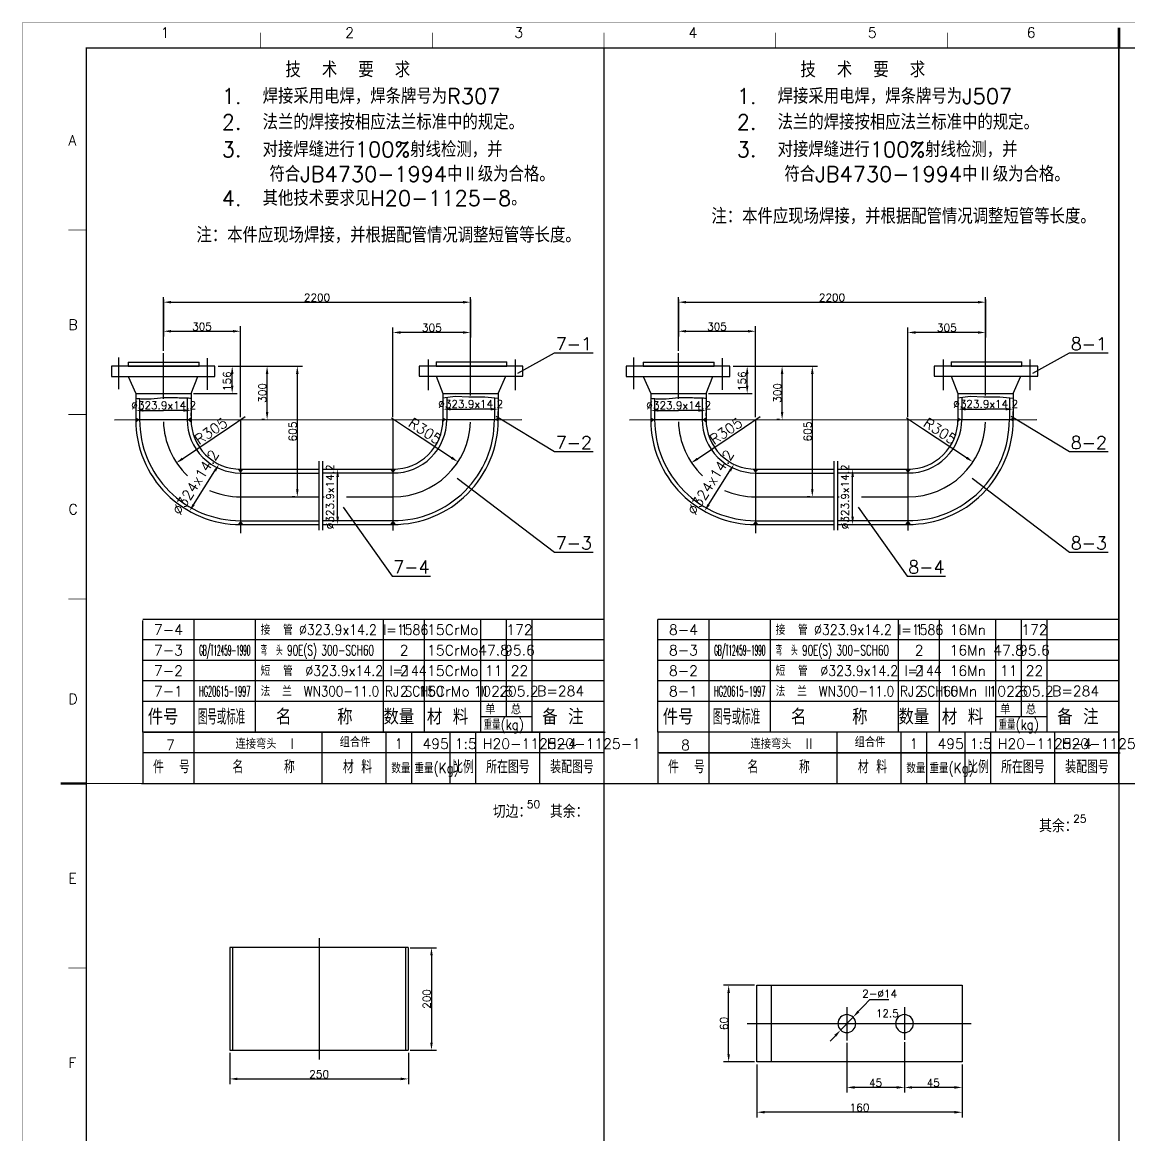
# Model space of a CAD drawing. Extents: x 49444 to 186655, y 41039 to 60167.
# Drawn here: x 108116 to 114594, y 50437 to 56948 of the extents above; entities that cross this region are included whole.
import ezdxf
from ezdxf.enums import TextEntityAlignment as Align

# ---------------------------------------------------------------- set-up
doc = ezdxf.new("R2010")
doc.units = 0
doc.header["$LTSCALE"] = 60
doc.header["$MEASUREMENT"] = 0
doc.header["$PDMODE"] = 3
doc.header["$PDSIZE"] = 0.001
doc.layers.get('0').update_dxf_attribs({"linetype": 'CONTINUOUS'})
doc.layers.get('DEFPOINTS').update_dxf_attribs({"linetype": 'CONTINUOUS'})
doc.styles.get("Standard").update_dxf_attribs({"font": 'txt_l', "bigfont": 'hztxt_l'})
doc.dimstyles.new('STANDARD$0', dxfattribs={"dimtxt": 3, "dimasz": 3, "dimexe": 2, "dimexo": 1, "dimgap": 0.5, "dimtad": 1, "dimdec": 0, "dimzin": 0, "dimdsep": 46, "dimtxsty": 'Standard', "dimcen": 1, "dimclrd": 256, "dimclre": 256, "dimclrt": 256, "dimadec": 0, "dimazin": 0, "dimtfac": 1.5, "dimtdec": 3, "dimtix": 1, "dimtmove": 0, "dimatfit": 2, "dimfxl": 0, "dimtolj": 1, "dimarcsym": 0})

# ---------------------------------------------------------------- blocks, each defined once
blk = doc.blocks.new('*D160')
at = {"lineweight": -2}
for p, q in [((112345.8, 54935.2), (112390.4, 54935.2)), ((112360.4, 54820.7), (112360.4, 54890.2)), ((112134.7, 54775.7), (112390.4, 54775.7))]:
    blk.add_line(p, q, dxfattribs=at)
for points in [[(112352.9, 54890.2), (112367.9, 54890.2), (112360.4, 54935.2)], [(112352.9, 54820.7), (112367.9, 54820.7), (112360.4, 54775.7)]]:
    blk.add_solid(points)
at = {"layer": 'DEFPOINTS', "color": 0}
for p in [(112330.8, 54935.2), (112360.4, 54935.2), (112119.7, 54775.7)]:
    blk.add_point(p, dxfattribs=at)
at = {"insert": (112330.4, 54847), "char_height": 45, "attachment_point": 5, "rotation": 90}
blk.add_mtext('\\A1;156', dxfattribs=at)
blk = doc.blocks.new('*D158')
at = {"lineweight": -2}
for p, q in [((111957.7, 55324.6), (111957.7, 55109.6)), ((112409.6, 54637.1), (112409.6, 55169.6)), ((112002.7, 55139.6), (112364.6, 55139.6))]:
    blk.add_line(p, q, dxfattribs=at)
for points in [[(112002.7, 55147.1), (112002.7, 55132.1), (111957.7, 55139.6)], [(112364.6, 55147.1), (112364.6, 55132.1), (112409.6, 55139.6)]]:
    blk.add_solid(points)
at = {"layer": 'DEFPOINTS', "color": 0}
for p in [(111957.7, 55339.6), (112409.6, 55139.6), (112409.6, 54622.1)]:
    blk.add_point(p, dxfattribs=at)
at = {"insert": (112183.7, 55167), "char_height": 45, "attachment_point": 5}
blk.add_mtext('\\A1;305', dxfattribs=at)
blk = doc.blocks.new('*D159')
at = {"lineweight": -2}
for p, q in [((111957.7, 55025.4), (111957.7, 55339.6)), ((112002.7, 55309.6), (113711.4, 55309.6)), ((113756.4, 54777.8), (113756.4, 55339.6))]:
    blk.add_line(p, q, dxfattribs=at)
for points in [[(112002.7, 55317.1), (112002.7, 55302.1), (111957.7, 55309.6)], [(113711.4, 55317.1), (113711.4, 55302.1), (113756.4, 55309.6)]]:
    blk.add_solid(points)
at = {"layer": 'DEFPOINTS', "color": 0}
for p in [(113756.4, 55309.6), (111957.7, 55010.4), (113756.4, 54762.8)]:
    blk.add_point(p, dxfattribs=at)
at = {"insert": (112857.1, 55337), "char_height": 45, "attachment_point": 5}
blk.add_mtext('\\A1;2200', dxfattribs=at)
blk = doc.blocks.new('*D157')
at = {"lineweight": -2}
for p, q in [((112277.5, 54935.2), (112771.7, 54935.2)), ((112741.7, 54890.2), (112741.7, 54215.2)), ((112726.7, 54170.2), (112711.7, 54170.2))]:
    blk.add_line(p, q, dxfattribs=at)
for points in [[(112734.2, 54890.2), (112749.2, 54890.2), (112741.7, 54935.2)], [(112734.2, 54215.2), (112749.2, 54215.2), (112741.7, 54170.2)]]:
    blk.add_solid(points)
at = {"layer": 'DEFPOINTS', "color": 0}
for p in [(112262.5, 54935.2), (112741.7, 54170.2), (112741.7, 54170.2)]:
    blk.add_point(p, dxfattribs=at)
at = {"insert": (112714.3, 54552.7), "char_height": 45, "attachment_point": 5, "rotation": 90}
blk.add_mtext('\\A1;605', dxfattribs=at)
blk = doc.blocks.new('*D156')
at = {"lineweight": -2}
for p, q in [((112277.5, 54935.2), (112594.9, 54935.2)), ((112564.9, 54667.1), (112564.9, 54890.2)), ((112549.9, 54622.1), (112534.9, 54622.1))]:
    blk.add_line(p, q, dxfattribs=at)
for points in [[(112557.4, 54890.2), (112572.4, 54890.2), (112564.9, 54935.2)], [(112557.4, 54667.1), (112572.4, 54667.1), (112564.9, 54622.1)]]:
    blk.add_solid(points)
at = {"layer": 'DEFPOINTS', "color": 0}
for p in [(112262.5, 54935.2), (112564.9, 54935.2), (112564.9, 54622.1)]:
    blk.add_point(p, dxfattribs=at)
at = {"insert": (112537.5, 54778.6), "char_height": 45, "attachment_point": 5, "rotation": 90}
blk.add_mtext('\\A1;300', dxfattribs=at)
blk = doc.blocks.new('*D155')
at = {"lineweight": -2}
for p, q in [((113756.4, 55324.6), (113756.4, 55102.4)), ((113301.7, 54637.1), (113301.7, 55162.4)), ((113711.4, 55132.4), (113346.7, 55132.4))]:
    blk.add_line(p, q, dxfattribs=at)
for points in [[(113346.7, 55139.9), (113346.7, 55124.9), (113301.7, 55132.4)], [(113711.4, 55139.9), (113711.4, 55124.9), (113756.4, 55132.4)]]:
    blk.add_solid(points)
at = {"layer": 'DEFPOINTS', "color": 0}
for p in [(113756.4, 55339.6), (113301.7, 55132.4), (113301.7, 54622.1)]:
    blk.add_point(p, dxfattribs=at)
at = {"insert": (113529.1, 55159.8), "char_height": 45, "attachment_point": 5}
blk.add_mtext('\\A1;305', dxfattribs=at)
blk = doc.blocks.new('*D138')
at = {"lineweight": -2}
for p, q in [((112943.8, 50974.1), (112943.8, 50683.6)), ((113281.3, 50977.9), (113281.3, 50683.6)), ((113236.3, 50713.6), (112988.8, 50713.6))]:
    blk.add_line(p, q, dxfattribs=at)
for points in [[(112988.8, 50721.1), (112988.8, 50706.1), (112943.8, 50713.6)], [(113236.3, 50721.1), (113236.3, 50706.1), (113281.3, 50713.6)]]:
    blk.add_solid(points)
at = {"layer": 'DEFPOINTS', "color": 0}
for p in [(112943.8, 50989.1), (113281.3, 50992.9), (112943.8, 50713.6)]:
    blk.add_point(p, dxfattribs=at)
at = {"insert": (113112.5, 50740.9), "char_height": 45, "attachment_point": 5}
blk.add_mtext('\\A1;45', dxfattribs=at)
blk = doc.blocks.new('*D131')
at = {"lineweight": -2}
for p, q in [((112402.9, 51311.9), (112221.8, 51311.9)), ((112251.8, 50908.1), (112251.8, 51266.9)), ((112402.9, 50863.1), (112221.8, 50863.1))]:
    blk.add_line(p, q, dxfattribs=at)
for points in [[(112244.3, 51266.9), (112259.3, 51266.9), (112251.8, 51311.9)], [(112244.3, 50908.1), (112259.3, 50908.1), (112251.8, 50863.1)]]:
    blk.add_solid(points)
at = {"layer": 'DEFPOINTS', "color": 0}
for p in [(112251.8, 51311.9), (112417.9, 51311.9), (112417.9, 50863.1)]:
    blk.add_point(p, dxfattribs=at)
at = {"insert": (112224.4, 51087.5), "char_height": 45, "attachment_point": 5, "rotation": 90}
blk.add_mtext('\\A1;60', dxfattribs=at)
blk = doc.blocks.new('*D139')
at = {"lineweight": -2}
for p, q in [((113281.3, 50977.9), (113281.3, 50683.6)), ((113618.8, 50848.1), (113618.8, 50683.6)), ((113573.8, 50713.6), (113326.3, 50713.6))]:
    blk.add_line(p, q, dxfattribs=at)
for points in [[(113326.3, 50721.1), (113326.3, 50706.1), (113281.3, 50713.6)], [(113573.8, 50721.1), (113573.8, 50706.1), (113618.8, 50713.6)]]:
    blk.add_solid(points)
at = {"layer": 'DEFPOINTS', "color": 0}
for p in [(113281.3, 50992.9), (113618.8, 50863.1), (113281.3, 50713.6)]:
    blk.add_point(p, dxfattribs=at)
at = {"insert": (113450, 50740.9), "char_height": 45, "attachment_point": 5}
blk.add_mtext('\\A1;45', dxfattribs=at)
blk = doc.blocks.new('*D137')
at = {"lineweight": -2}
for p, q in [((112417.9, 50848.1), (112417.9, 50538.3)), ((113618.8, 50758.1), (113618.8, 50538.3)), ((113573.8, 50568.3), (112462.9, 50568.3))]:
    blk.add_line(p, q, dxfattribs=at)
for points in [[(112462.9, 50575.8), (112462.9, 50560.8), (112417.9, 50568.3)], [(113573.8, 50575.8), (113573.8, 50560.8), (113618.8, 50568.3)]]:
    blk.add_solid(points)
at = {"layer": 'DEFPOINTS', "color": 0}
for p in [(112417.9, 50863.1), (113618.8, 50773.1), (112417.9, 50568.3)]:
    blk.add_point(p, dxfattribs=at)
at = {"insert": (113018.3, 50595.7), "char_height": 45, "attachment_point": 5}
blk.add_mtext('\\A1;160', dxfattribs=at)
blk = doc.blocks.new('*D133')
at = {"lineweight": -2}
for p, q in [((109331.4, 50916.3), (109331.4, 50733.4)), ((110377.3, 50916.3), (110377.3, 50733.4)), ((109376.4, 50763.4), (110332.3, 50763.4))]:
    blk.add_line(p, q, dxfattribs=at)
for points in [[(109376.4, 50770.9), (109376.4, 50755.9), (109331.4, 50763.4)], [(110332.3, 50770.9), (110332.3, 50755.9), (110377.3, 50763.4)]]:
    blk.add_solid(points)
at = {"layer": 'DEFPOINTS', "color": 0}
for p in [(109331.4, 50931.3), (110377.3, 50931.3), (110377.3, 50763.4)]:
    blk.add_point(p, dxfattribs=at)
at = {"insert": (109854.3, 50790.7), "char_height": 45, "attachment_point": 5}
blk.add_mtext('\\A1;250', dxfattribs=at)
blk = doc.blocks.new('*D130')
at = {"lineweight": -2}
for p, q in [((110387.9, 51531.2), (110542.1, 51531.2)), ((110512.1, 51486.2), (110512.1, 50976.3)), ((110387.9, 50931.3), (110542.1, 50931.3))]:
    blk.add_line(p, q, dxfattribs=at)
for points in [[(110504.6, 51486.2), (110519.6, 51486.2), (110512.1, 51531.2)], [(110504.6, 50976.3), (110519.6, 50976.3), (110512.1, 50931.3)]]:
    blk.add_solid(points)
at = {"layer": 'DEFPOINTS', "color": 0}
for p in [(110372.9, 51531.2), (110372.9, 50931.3), (110512.1, 50931.3)]:
    blk.add_point(p, dxfattribs=at)
at = {"insert": (110484.7, 51231.3), "char_height": 45, "attachment_point": 5, "rotation": 90}
blk.add_mtext('\\A1;200', dxfattribs=at)
blk = doc.blocks.new('*D152')
at = {"lineweight": -2}
for p, q in [((109262.5, 54935.2), (109756.7, 54935.2)), ((109726.7, 54890.2), (109726.7, 54215.2)), ((109711.7, 54170.2), (109696.7, 54170.2))]:
    blk.add_line(p, q, dxfattribs=at)
for points in [[(109719.2, 54890.2), (109734.2, 54890.2), (109726.7, 54935.2)], [(109719.2, 54215.2), (109734.2, 54215.2), (109726.7, 54170.2)]]:
    blk.add_solid(points)
at = {"layer": 'DEFPOINTS', "color": 0}
for p in [(109247.5, 54935.2), (109726.7, 54170.2), (109726.7, 54170.2)]:
    blk.add_point(p, dxfattribs=at)
at = {"insert": (109699.3, 54552.7), "char_height": 45, "attachment_point": 5, "rotation": 90}
blk.add_mtext('\\A1;605', dxfattribs=at)
blk = doc.blocks.new('*D153')
at = {"lineweight": -2}
for p, q in [((108942.7, 55025.4), (108942.7, 55339.6)), ((108987.7, 55309.6), (110696.4, 55309.6)), ((110741.4, 54777.8), (110741.4, 55339.6))]:
    blk.add_line(p, q, dxfattribs=at)
for points in [[(108987.7, 55317.1), (108987.7, 55302.1), (108942.7, 55309.6)], [(110696.4, 55317.1), (110696.4, 55302.1), (110741.4, 55309.6)]]:
    blk.add_solid(points)
at = {"layer": 'DEFPOINTS', "color": 0}
for p in [(110741.4, 55309.6), (108942.7, 55010.4), (110741.4, 54762.8)]:
    blk.add_point(p, dxfattribs=at)
at = {"insert": (109842.1, 55337), "char_height": 45, "attachment_point": 5}
blk.add_mtext('\\A1;2200', dxfattribs=at)
blk = doc.blocks.new('*D151')
at = {"lineweight": -2}
for p, q in [((110741.4, 55324.6), (110741.4, 55102.4)), ((110286.7, 54637.1), (110286.7, 55162.4)), ((110696.4, 55132.4), (110331.7, 55132.4))]:
    blk.add_line(p, q, dxfattribs=at)
for points in [[(110331.7, 55139.9), (110331.7, 55124.9), (110286.7, 55132.4)], [(110696.4, 55139.9), (110696.4, 55124.9), (110741.4, 55132.4)]]:
    blk.add_solid(points)
at = {"layer": 'DEFPOINTS', "color": 0}
for p in [(110741.4, 55339.6), (110286.7, 55132.4), (110286.7, 54622.1)]:
    blk.add_point(p, dxfattribs=at)
at = {"insert": (110514.1, 55159.8), "char_height": 45, "attachment_point": 5}
blk.add_mtext('\\A1;305', dxfattribs=at)
blk = doc.blocks.new('*D154')
at = {"lineweight": -2}
for p, q in [((109330.8, 54935.2), (109375.4, 54935.2)), ((109345.4, 54820.7), (109345.4, 54890.2)), ((109119.7, 54775.7), (109375.4, 54775.7))]:
    blk.add_line(p, q, dxfattribs=at)
for points in [[(109337.9, 54890.2), (109352.9, 54890.2), (109345.4, 54935.2)], [(109337.9, 54820.7), (109352.9, 54820.7), (109345.4, 54775.7)]]:
    blk.add_solid(points)
at = {"layer": 'DEFPOINTS', "color": 0}
for p in [(109315.8, 54935.2), (109345.4, 54935.2), (109104.7, 54775.7)]:
    blk.add_point(p, dxfattribs=at)
at = {"insert": (109315.4, 54847), "char_height": 45, "attachment_point": 5, "rotation": 90}
blk.add_mtext('\\A1;156', dxfattribs=at)
blk = doc.blocks.new('*D150')
at = {"lineweight": -2}
for p, q in [((109262.5, 54935.2), (109579.9, 54935.2)), ((109549.9, 54667.1), (109549.9, 54890.2)), ((109534.9, 54622.1), (109519.9, 54622.1))]:
    blk.add_line(p, q, dxfattribs=at)
for points in [[(109542.4, 54890.2), (109557.4, 54890.2), (109549.9, 54935.2)], [(109542.4, 54667.1), (109557.4, 54667.1), (109549.9, 54622.1)]]:
    blk.add_solid(points)
at = {"layer": 'DEFPOINTS', "color": 0}
for p in [(109247.5, 54935.2), (109549.9, 54935.2), (109549.9, 54622.1)]:
    blk.add_point(p, dxfattribs=at)
at = {"insert": (109522.5, 54778.6), "char_height": 45, "attachment_point": 5, "rotation": 90}
blk.add_mtext('\\A1;300', dxfattribs=at)
blk = doc.blocks.new('*D149')
at = {"lineweight": -2}
for p, q in [((108942.7, 55324.6), (108942.7, 55109.6)), ((109394.6, 54637.1), (109394.6, 55169.6)), ((108987.7, 55139.6), (109349.6, 55139.6))]:
    blk.add_line(p, q, dxfattribs=at)
for points in [[(108987.7, 55147.1), (108987.7, 55132.1), (108942.7, 55139.6)], [(109349.6, 55147.1), (109349.6, 55132.1), (109394.6, 55139.6)]]:
    blk.add_solid(points)
at = {"layer": 'DEFPOINTS', "color": 0}
for p in [(108942.7, 55339.6), (109394.6, 55139.6), (109394.6, 54622.1)]:
    blk.add_point(p, dxfattribs=at)
at = {"insert": (109168.7, 55167), "char_height": 45, "attachment_point": 5}
blk.add_mtext('\\A1;305', dxfattribs=at)

msp = doc.modelspace()

# ---------------------------------------------------------------- linework, layer by layer
for p, q in [((114537.114367, 56797.459648), (114537.114367, 52492.459648)), ((114537.114372, 52492.459648), (114537.114372, 56797.459648)), ((108942.729228, 54744.370035), (108942.729228, 55010.417085)), ((110741.404827, 54762.775128), (110741.404827, 55018.28362)), ((111018.431812, 54894.182424), (111233.099362, 55013.692585)), ((111957.729219, 54744.370029), (111957.729219, 55010.417079)), ((113756.404818, 54762.775121), (113756.404818, 55018.283613)), ((114033.431803, 54894.182417), (114248.099353, 55013.692579)), ((110891.111406, 54641.807913), (111233.099362, 54435.632474)), ((113906.111397, 54641.807906), (114248.099353, 54435.632468)), ((108656.909878, 54621.812172), (111040.585979, 54622.20937)), ((109394.607864, 54622.056872), (109394.607864, 53958.407574)), ((110286.730427, 54622.056872), (110286.730427, 53973.569262)), ((111671.909869, 54621.812165), (114055.58597, 54622.209364)), ((112409.607854, 54622.056865), (112409.607854, 53958.407568)), ((113301.730418, 54622.056865), (113301.730418, 53973.569255)), ((109851.861666, 54378.337285), (109851.861666, 53974.408581)), ((109873.566616, 54378.337285), (109873.566616, 53974.408581)), ((112866.861657, 54378.337278), (112866.861657, 53974.408574)), ((112888.566607, 54378.337278), (112888.566607, 53974.408574)), ((110662.834187, 54279.541232), (111233.099362, 53847.417668)), ((113677.834178, 54279.541225), (114248.099353, 53847.417662)), ((109394.607864, 54170.178236), (109851.861666, 54170.370425)), ((109873.566616, 54170.37779), (109883.81467, 54170.41184)), ((110014.746445, 54170.456263), (110286.730427, 54170.641164)), ((112409.607854, 54170.17823), (112866.861657, 54170.370419)), ((112888.566607, 54170.377783), (112898.814661, 54170.411833)), ((113029.746435, 54170.456257), (113301.730418, 54170.641157)), ((109995.502665, 54109.85899), (110281.941127, 53706.979768)), ((113010.502656, 54109.858984), (113296.941118, 53706.979762)), ((111522.114381, 53452.459678), (108822.114381, 53452.459678)), ((114537.114367, 53452.459671), (111837.114367, 53452.459671)), ((111522.114381, 53332.459678), (108822.114381, 53332.459678)), ((114537.114367, 53332.459671), (111837.114367, 53332.459671)), ((111522.114381, 53212.459678), (108822.114381, 53212.459678)), ((114537.114367, 53212.459671), (111837.114367, 53212.459671)), ((111522.114381, 53092.459678), (108822.114381, 53092.459678)), ((114537.114367, 53092.459671), (111837.114367, 53092.459671)), ((111522.114381, 52972.459678), (108822.114381, 52972.459678)), ((114537.114367, 52972.459671), (111837.114367, 52972.459671)), ((111102.114381, 52882.459678), (110802.114381, 52882.459678)), ((114117.114367, 52882.459671), (113817.114367, 52882.459671)), ((108814.614376, 52492.459675), (111514.614376, 52492.459675)), ((108822.114376, 52492.459675), (111514.614376, 52492.459675)), ((111507.114363, 52492.459655), (120582.114372, 52492.459655)), ((111844.614363, 52492.459668), (114544.614363, 52492.459668)), ((111852.114363, 52492.459668), (114544.614363, 52492.459668)), ((109854.530833, 51586.546176), (109854.530833, 50876.174989)), ((109347.957064, 51532.067973), (109347.957064, 50931.741886)), ((110360.709469, 51532.067973), (110360.709469, 50931.741886)), ((112503.746606, 50863.100173), (112503.746606, 51311.888768)), ((112943.77572, 51182.787869), (112943.77572, 50989.13651)), ((113078.572464, 51227.835737), (113190.178197, 51227.835737)), ((113281.27572, 51182.787869), (113281.27572, 50992.860566)), ((112359.82805, 51086.888768), (113671.608764, 51086.888768)), ((113198.324247, 51086.888768), (113380.930088, 51086.888768))]:
    msp.add_line(p, q)
at = {"color": 0, "linetype": 'ByBlock'}
for p, q in [((108825.729228, 54676.240466), (108942.733693, 54676.240466)), ((109059.738158, 54676.240466), (108942.733693, 54676.240466)), ((109104.738158, 54644.104958), (109104.738158, 54662.302485)), ((109329.431238, 54578.194155), (109421.934325, 54640.447097)), ((110579.404827, 54657.703747), (110579.404827, 54610.258977)), ((110624.404827, 54683.582851), (110741.365123, 54683.582851)), ((110858.32542, 54683.582851), (110741.365123, 54683.582851)), ((110903.32542, 54646.071493), (110903.32542, 54670.258977)), ((111840.729219, 54676.240459), (111957.733684, 54676.240459)), ((112074.738149, 54676.240459), (111957.733684, 54676.240459)), ((112119.738149, 54644.104951), (112119.738149, 54662.302479)), ((112344.431229, 54578.194148), (112436.934316, 54640.44709)), ((113594.404817, 54657.70374), (113594.404817, 54610.25897)), ((113639.404817, 54683.582845), (113756.365114, 54683.582845)), ((113873.325411, 54683.582845), (113756.365114, 54683.582845)), ((113918.325411, 54646.071487), (113918.325411, 54670.25897)), ((108780.729228, 54624.26204), (108780.729228, 54602.302485)), ((109054.401899, 54393.104271), (109329.431238, 54578.194155)), ((110371.322914, 54568.888225), (110278.078745, 54630.02557)), ((110630.11596, 54399.205553), (110371.322914, 54568.888225)), ((111795.729219, 54624.262033), (111795.729219, 54602.302479)), ((112069.401889, 54393.104264), (112344.431229, 54578.194148)), ((113386.322905, 54568.888218), (113293.078736, 54630.025563)), ((113645.115951, 54399.205546), (113386.322905, 54568.888218)), ((109119.320571, 54123.929202), (109244.629487, 54322.484483)), ((112134.320562, 54123.929195), (112259.629478, 54322.484476)), ((109962.901648, 54053.442684), (109962.901648, 54287.409704)), ((112977.901639, 54053.442677), (112977.901639, 54287.409697))]:
    msp.add_line(p, q, dxfattribs=at)
at = {"linetype": 'ByBlock'}
for p, q in [((113011.158153, 51157.263862), (113042.241682, 51189.803288)), ((113042.241682, 51189.803288), (113078.572464, 51227.835737)), ((112907.640055, 51048.897164), (112980.074624, 51124.724437)), ((112876.556526, 51016.357739), (112845.472997, 50983.818313))]:
    msp.add_line(p, q, dxfattribs=at)
at = {"const_width": 1.5}
msp.add_lwpolyline([(108117.114376, 48037.459655), (120732.114376, 48037.459655), (120732.114376, 56947.459655), (108117.114376, 56947.459655), (108117.114376, 48037.459655, 1.9635677679)], format="xyb", dxfattribs=at)
for points, const_width in [([(114537.114376, 56917.459655), (114537.114376, 56797.459655)], 15), ([(109512.114376, 56887.459655), (109512.114376, 56797.459655)], 4.5), ([(110517.114376, 56887.459655), (110517.114376, 56797.459655)], 4.5), ([(111522.114376, 56887.459655), (111522.114376, 56797.459655)], 4.5), ([(112527.114376, 56887.459655), (112527.114376, 56797.459655)], 4.5), ([(113532.114376, 56887.459655), (113532.114376, 56797.459655)], 4.5), ([(108492.114376, 48187.459655), (120582.114376, 48187.459655), (120582.114376, 56797.459655), (108492.114376, 56797.459655), (108492.114376, 48187.459655)], 7.5), ([(111522.114381, 48187.459655), (111522.114381, 56797.459648)], 7.5), ([(114537.114367, 56797.459642), (114537.114367, 52492.459642)], 7.5), ([(114537.114372, 52492.459648), (114537.114372, 56797.459648)], 7.5), ([(108492.114376, 55732.459655), (108387.114376, 55732.459655)], 4.5), ([(108492.114376, 54652.459655), (108387.114376, 54652.459655)], 4.5), ([(108492.114376, 53572.459655), (108387.114376, 53572.459655)], 4.5), ([(108492.114376, 52492.459655), (108342.114376, 52492.459655)], 15), ([(108492.114372, 52492.459648), (114537.114372, 52492.459648)], 7.5), ([(114537.114372, 52492.459648), (114537.114372, 48187.459648)], 7.5), ([(114537.114372, 52492.459648), (120582.114372, 52492.459648)], 7.5), ([(108492.114376, 51412.459655), (108387.114376, 51412.459655)], 4.5)]:
    msp.add_lwpolyline(points, dxfattribs=dict(const_width=const_width))
for points in [[(108680.143996, 54985.80188), (108680.143996, 54799.91438)], [(108737.28127, 54959.272661), (109151.27092, 54959.272661)], [(108737.28127, 54959.272661), (108737.28127, 54935.156306), (109151.27092, 54935.156306), (109151.27092, 54959.272661)], [(109198.86355, 54981.845186), (109198.926885, 54796.16764)], [(110491.892699, 54974.972301), (110491.892699, 54795.113233)], [(110539.548678, 54959.627681), (110953.538328, 54959.627681)], [(110539.548678, 54959.627681), (110539.548678, 54935.511326), (110953.538328, 54935.511326), (110953.538328, 54959.627681)], [(111001.194295, 54974.972301), (111001.194295, 54795.113233)], [(111233.099362, 55013.692585), (111458.099362, 55013.692585)], [(111695.143987, 54985.801873), (111695.143987, 54799.914373)], [(111752.281261, 54959.272654), (112166.270911, 54959.272654)], [(111752.281261, 54959.272654), (111752.281261, 54935.156299), (112166.270911, 54935.156299), (112166.270911, 54959.272654)], [(112213.863541, 54981.845179), (112213.926876, 54796.167634)], [(113506.892689, 54974.972295), (113506.892689, 54795.113226)], [(113554.548669, 54959.627674), (113968.538319, 54959.627674)], [(113554.548669, 54959.627674), (113554.548669, 54935.511319), (113968.538319, 54935.511319), (113968.538319, 54959.627674)], [(114016.194285, 54974.972295), (114016.194285, 54795.113226)], [(114248.099353, 55013.692579), (114473.099353, 55013.692579)], [(108736.93843, 54875.644496), (108780.729235, 54775.738226), (109104.729235, 54775.738226), (109144.92823, 54875.644496)], [(110539.205838, 54875.999516), (110579.404833, 54776.093246), (110903.404833, 54776.093246), (110947.195638, 54875.999516)], [(111751.938421, 54875.644489), (111795.729226, 54775.738219), (112119.729226, 54775.738219), (112159.928221, 54875.644489)], [(113554.205829, 54875.999509), (113594.404824, 54776.093239), (113918.404824, 54776.093239), (113962.195629, 54875.999509)], [(108780.729235, 54775.738226), (108780.729235, 54622.056866)], [(109104.729235, 54775.738226), (109104.729235, 54622.056866)], [(110579.404833, 54776.093246), (110579.404833, 54622.056866)], [(110903.404833, 54776.093246), (110903.404833, 54622.056866)], [(111795.729226, 54775.738219), (111795.729226, 54622.056859)], [(112119.729226, 54775.738219), (112119.729226, 54622.056859)], [(113594.404824, 54776.093239), (113594.404824, 54622.056859)], [(113918.404824, 54776.093239), (113918.404824, 54622.056859)], [(108803.229235, 54745.534586), (108803.229235, 54622.056866)], [(109082.229235, 54749.388371), (109082.229235, 54622.056866)], [(110579.404827, 54749.938274), (110651.30574, 54759.796368), (110730.555894, 54754.848762), (110824.666429, 54754.848762), (110903.404827, 54746.983344)], [(110601.904833, 54753.023171), (110601.904833, 54622.056866)], [(110880.904833, 54749.230931), (110880.904833, 54622.056866)], [(111818.229226, 54745.534579), (111818.229226, 54622.056859)], [(112097.229226, 54749.388364), (112097.229226, 54622.056859)], [(113594.404817, 54749.938267), (113666.305731, 54759.796361), (113745.555884, 54754.848756), (113839.666419, 54754.848756), (113918.404817, 54746.983337)], [(113616.904824, 54753.023164), (113616.904824, 54622.056859)], [(113895.904824, 54749.230924), (113895.904824, 54622.056859)], [(108780.729235, 54622.056866), (109104.729235, 54622.056866)], [(110579.404833, 54622.056866), (110903.404833, 54622.056866)], [(111795.729226, 54622.056859), (112119.729226, 54622.056859)], [(113594.404824, 54622.056859), (113918.404824, 54622.056859)], [(111233.099358, 54435.632466), (111458.099358, 54435.632466)], [(114248.099349, 54435.63246), (114473.099349, 54435.63246)], [(109394.607865, 54332.178236), (109851.861666, 54332.370426)], [(109394.607865, 54332.178236), (109394.607865, 54008.178236)], [(109394.6155, 54309.678236), (109851.861666, 54309.870423)], [(109873.566616, 54332.37779), (110286.730428, 54332.641166)], [(109873.566616, 54309.877787), (110286.738063, 54310.141166)], [(110286.730428, 54332.641166), (110286.730428, 54297.813056)], [(112409.607856, 54332.178229), (112866.861657, 54332.370419)], [(112409.607856, 54332.178229), (112409.607856, 54008.178229)], [(112409.615491, 54309.678229), (112866.861657, 54309.870416)], [(112888.566607, 54332.377783), (113301.730419, 54332.641159)], [(112888.566607, 54309.877781), (113301.738054, 54310.141159)], [(113301.730419, 54332.641159), (113301.730419, 54297.813049)], [(110286.730428, 54297.813056), (110286.730428, 54008.641166)], [(113301.730419, 54297.813049), (113301.730419, 54008.641159)], [(109394.60023, 54030.678236), (109851.861666, 54030.870428)], [(109394.607865, 54008.178236), (109851.861666, 54008.370426)], [(109873.566616, 54030.877793), (110286.722793, 54031.141166)], [(109873.566616, 54008.37779), (110286.730428, 54008.641166)], [(112409.600221, 54030.678229), (112866.861657, 54030.870422)], [(112409.607856, 54008.178229), (112866.861657, 54008.370419)], [(112888.566607, 54030.877786), (113301.722784, 54031.141159)], [(112888.566607, 54008.377783), (113301.730419, 54008.641159)], [(111233.099358, 53847.417666), (111458.099358, 53847.417666)], [(114248.099349, 53847.417659), (114473.099349, 53847.417659)], [(110281.941123, 53706.979766), (110506.941123, 53706.979766)], [(113296.941114, 53706.979759), (113521.941114, 53706.979759)], [(108822.114377, 52792.459675), (108822.114377, 53446.18633)], [(109122.114377, 52792.459675), (109122.114377, 53452.459675)], [(109482.114377, 52792.459675), (109482.114377, 53452.459675)], [(110232.114377, 52792.459675), (110232.114377, 53452.459675)], [(110472.114377, 52792.459675), (110472.114377, 53452.459675)], [(110802.114377, 52792.459675), (110802.114377, 53452.459675)], [(110952.114377, 52882.459675), (110952.114377, 53452.459675)], [(111102.114377, 52792.459675), (111102.114377, 53452.459675)], [(111837.114363, 52792.459668), (111837.114367, 53452.459671)], [(112137.114363, 52792.459668), (112137.114363, 53452.459668)], [(112497.114363, 52792.459668), (112497.114363, 53452.459668)], [(113247.114363, 52792.459668), (113247.114363, 53452.459668)], [(113487.114363, 52792.459668), (113487.114363, 53452.459668)], [(113817.114363, 52792.459668), (113817.114363, 53452.459668)], [(113967.114363, 52882.459668), (113967.114363, 53452.459668)], [(114117.114363, 52792.459668), (114117.114363, 53452.459668)], [(111522.114377, 52792.459675), (108822.114377, 52792.459675)], [(111522.114377, 52792.459675), (108822.114377, 52792.459675)], [(108829.614377, 52792.459675), (111529.614377, 52792.459675)], [(114537.114363, 52792.459668), (111837.114363, 52792.459668)], [(111522.114377, 52672.459675), (108822.114377, 52672.459675)], [(114537.114363, 52672.459668), (111837.114363, 52672.459668)], [(114537.114363, 52672.459668), (111837.114363, 52672.459668)], [(111844.614363, 52672.459668), (114544.614363, 52672.459668)], [(110376.492968, 51531.781013), (109332.492968, 51531.781013)], [(109332.492968, 51531.781013), (109332.492968, 50932.081013)], [(110376.492968, 51531.781013), (110376.492968, 50932.081013)], [(112417.921089, 50863.100169), (112417.921089, 51311.888769)], [(112417.921089, 51311.888769), (113618.775714, 51311.888769)], [(113618.775714, 51311.888769), (113618.775714, 50863.100169)], [(109332.492968, 50932.081013), (110376.492968, 50932.081013)], [(113618.775714, 50863.100169), (112417.921089, 50863.100169)]]:
    msp.add_lwpolyline(points)
for points in [[(108637.940905, 54935.156306), (108637.940905, 54875.644496), (109243.925755, 54875.644496), (109243.925755, 54935.156306)], [(110440.208313, 54935.511326), (110440.208313, 54875.999516), (111046.193163, 54875.999516), (111046.193163, 54935.511326)], [(111652.940896, 54935.156299), (111652.940896, 54875.644489), (112258.925746, 54875.644489), (112258.925746, 54935.156299)], [(113455.208304, 54935.511319), (113455.208304, 54875.999509), (114061.193154, 54875.999509), (114061.193154, 54935.511319)]]:
    msp.add_lwpolyline(points, close=True)
for points in [[(108780.729228, 54747.467625, 0.0074938238), (108812.058478, 54744.90918, 0.0335980582), (108870.849801, 54744.948917, 0.008971459), (108943.885109, 54751.229972, -0.0274381857), (108967.841079, 54752.40161, -0.0047434611), (108982.683498, 54752.171824, -0.0008316336), (109067.319774, 54749.917379, -0.0071811762), (109097.161843, 54748.643664, -0.0004948181), (109104.729228, 54748.204205)], [(111795.729219, 54747.467619, 0.0074938238), (111827.058469, 54744.909174, 0.0335980582), (111885.849792, 54744.94891, 0.008971459), (111958.8851, 54751.229966, -0.0274381857), (111982.84107, 54752.401603, -0.0047434611), (111997.683489, 54752.171817, -0.0008316336), (112082.319765, 54749.917372, -0.0071811762), (112112.161834, 54748.643658, -0.0004948181), (112119.729219, 54748.204198)], [(108780.729235, 54622.056866, 0.414214), (109394.607865, 54008.178236, 4.712389)], [(108803.229235, 54622.056866, 0.414214), (109394.607865, 54030.678236, 4.712389)], [(109082.229235, 54622.056866, 0.414214), (109394.607865, 54309.678236, 4.712389)], [(109104.729235, 54622.056866, 0.414214), (109394.607865, 54332.178236, 4.712389)], [(110286.515733, 54310.142186, 0.416526), (110601.904803, 54622.019636, 6.281531)], [(110286.730428, 54008.641166, 0.415309), (110903.404833, 54622.056866, 6.282406)], [(110286.730428, 54332.641166, 0.416526), (110579.404833, 54622.056866, 6.281531)], [(110286.832113, 54031.140941, 0.415309), (110880.904833, 54622.074386, 6.282406)], [(111795.729226, 54622.056859, 0.414214), (112409.607856, 54008.178229, 4.712389)], [(111818.229226, 54622.056859, 0.414214), (112409.607856, 54030.678229, 4.712389)], [(112097.229226, 54622.056859, 0.414214), (112409.607856, 54309.678229, 4.712389)], [(112119.729226, 54622.056859, 0.414214), (112409.607856, 54332.178229, 4.712389)], [(113301.515724, 54310.142179, 0.416526), (113616.904794, 54622.019629, 6.281531)], [(113301.730419, 54332.641159, 0.416526), (113594.404824, 54622.056859, 6.281531)], [(113301.730419, 54008.641159, 0.415309), (113918.404824, 54622.056859, 6.282406)], [(113301.832104, 54031.140934, 0.415309), (113895.904824, 54622.074379, 6.282406)]]:
    msp.add_lwpolyline(points, format="xyb")
at = {"color": 7}
for points in [[(108822.114377, 52792.459675), (108822.114377, 52492.459675)], [(109122.114377, 52492.459675), (109122.114377, 52792.459675)], [(109872.114377, 52492.459675), (109872.114377, 52792.459675)], [(110247.114377, 52492.459675), (110247.114377, 52792.459675)], [(110397.114377, 52492.459675), (110397.114377, 52792.459675)], [(110622.114377, 52492.459675), (110622.114377, 52792.459675)], [(110772.114377, 52492.459675), (110772.114377, 52792.459675)], [(111147.114377, 52492.459675), (111147.114377, 52792.459675)], [(111837.114363, 52792.459668), (111837.114363, 52492.459668)], [(112137.114363, 52492.459668), (112137.114363, 52792.459668)], [(112887.114363, 52492.459668), (112887.114363, 52792.459668)], [(113262.114363, 52492.459668), (113262.114363, 52792.459668)], [(113412.114363, 52492.459668), (113412.114363, 52792.459668)], [(113637.114363, 52492.459668), (113637.114363, 52792.459668)], [(113787.114363, 52492.459668), (113787.114363, 52792.459668)], [(114162.114363, 52492.459668), (114162.114363, 52792.459668)]]:
    msp.add_lwpolyline(points, dxfattribs=at)
for points in [[(112996.275714, 51086.888769, 1), (112891.275714, 51086.888769, 1)], [(113333.775714, 51086.888769, 1), (113228.775714, 51086.888769, 1)]]:
    msp.add_lwpolyline(points, format="xyb", close=True)
for centre, radius, start, end in [((109394.607864, 54622.056872), 451.878635, 181.6768812531, 226.6082635694), ((110289.502196, 54622.535563), 451.902885, 269.6488806213, 358.1486624253), ((112409.607854, 54622.056865), 451.878635, 181.6768812531, 226.6082635694), ((113304.502186, 54622.535556), 451.902885, 269.6488806213, 358.1486624253), ((109394.607864, 54622.056872), 451.878635, 246.2694296161, 270), ((112409.607854, 54622.056865), 451.878635, 246.2694296161, 270)]:
    msp.add_arc(centre, radius, start, end)
at = {"color": 0, "linetype": 'ByBlock'}
for p in [(108780.729228, 54639.26204), (110579.404827, 54672.703747), (110903.32542, 54640.258977), (111795.729219, 54639.262033), (113594.404817, 54672.70374), (113918.325411, 54640.25897), (109104.738158, 54632.302485), (109104.738158, 54629.104958), (109394.607864, 54622.056872), (110289.502196, 54622.535563), (110903.32542, 54631.071493), (112119.738149, 54632.302479), (112119.738149, 54629.104951), (112409.607854, 54622.056865), (113304.502186, 54622.535556), (113918.325411, 54631.071487), (110667.748136, 54374.531288), (113682.748126, 54374.531282), (109017.068814, 54367.979765), (109265.559325, 54362.48781), (109268.646234, 54360.539651), (112032.068805, 54367.979759), (112280.559316, 54362.487803), (112283.646225, 54360.539645), (109092.216916, 54087.822192), (112107.216906, 54087.822185), (109974.710519, 54008.442684), (112989.71051, 54008.442677), (112980.074624, 51124.724437), (112981.921726, 51122.959979)]:
    msp.add_point(p, dxfattribs=at)
for points in [[(108825.729228, 54683.740466), (108825.729228, 54668.740466), (108780.729228, 54676.240466)], [(109059.738158, 54683.740466), (109059.738158, 54668.740466), (109104.738158, 54676.240466)], [(110624.404827, 54691.082851), (110624.404827, 54676.082851), (110579.404827, 54683.582851)], [(110858.32542, 54691.082851), (110858.32542, 54676.082851), (110903.32542, 54683.582851)], [(111840.729219, 54683.740459), (111840.729219, 54668.740459), (111795.729219, 54676.240459)], [(112074.738149, 54683.740459), (112074.738149, 54668.740459), (112119.738149, 54676.240459)], [(113639.404817, 54691.082845), (113639.404817, 54676.082845), (113594.404817, 54683.582845)], [(113873.325411, 54691.082845), (113873.325411, 54676.082845), (113918.325411, 54683.582845)], [(109058.589316, 54386.88209), (109050.214481, 54399.326452), (109017.068814, 54367.979765)], [(110626.003582, 54392.933524), (110634.228337, 54405.477582), (110667.748136, 54374.531288)], [(112073.589307, 54386.882084), (112065.214472, 54399.326445), (112032.068805, 54367.979759)], [(113641.003573, 54392.933517), (113649.228328, 54405.477576), (113682.748126, 54374.531282)], [(109238.286959, 54326.487274), (109250.972015, 54318.481691), (109268.646234, 54360.539651)], [(109955.401648, 54287.409704), (109970.401648, 54287.409704), (109962.901648, 54332.409704)], [(112253.28695, 54326.487267), (112265.972006, 54318.481685), (112283.646225, 54360.539645)], [(112970.401639, 54287.409697), (112985.401639, 54287.409697), (112977.901639, 54332.409697)], [(109112.978043, 54127.931993), (109125.663099, 54119.926411), (109095.303824, 54085.874033)], [(112127.978034, 54127.931986), (112140.66309, 54119.926404), (112110.303815, 54085.874026)], [(109955.401648, 54053.442684), (109970.401648, 54053.442684), (109962.901648, 54008.442684)], [(112970.401639, 54053.442677), (112985.401639, 54053.442677), (112977.901639, 54008.442677)]]:
    msp.add_solid(points, dxfattribs=at)
for points in [[(108803.384318, 54622.056872), (108780.964532, 54636.153043), (108781.20348, 54603.840429)], [(109082.229228, 54622.056872), (109104.649014, 54636.153043), (109105.527938, 54603.840429)], [(110602.128252, 54622.20937), (110579.281706, 54634.887754), (110579.281706, 54612.0662)], [(110880.681402, 54622.20937), (110903.527948, 54634.887754), (110903.527948, 54612.0662)], [(111818.384309, 54622.056865), (111795.964523, 54636.153037), (111796.203471, 54603.840423)], [(112097.229219, 54622.056865), (112119.649005, 54636.153037), (112120.527929, 54603.840423)], [(113617.128243, 54622.209364), (113594.281697, 54634.887747), (113594.281697, 54612.066193)], [(113895.681393, 54622.209364), (113918.527939, 54634.887747), (113918.527939, 54612.066193)], [(109394.607864, 54309.678236), (109411.546696, 54331.810655), (109377.343735, 54332.361728)], [(110286.628968, 54310.141136), (110307.053795, 54333.877758), (110269.525155, 54330.75393)], [(112409.607854, 54309.67823), (112426.546687, 54331.810649), (112392.343726, 54332.361721)], [(113301.628959, 54310.141129), (113322.053786, 54333.877751), (113284.525146, 54330.753923)], [(109394.607864, 54030.743148), (109411.546696, 54008.610729), (109377.343735, 54008.059656)], [(110286.628968, 54031.111181), (110307.053795, 54007.374559), (110269.525155, 54010.498387)], [(112409.607854, 54030.743141), (112426.546687, 54008.610723), (112392.343726, 54008.05965)], [(113301.628959, 54031.111175), (113322.053786, 54007.374553), (113284.525146, 54010.49838)]]:
    msp.add_solid(points)
at = {"linetype": 'ByBlock'}
for points in [[(113005.734915, 51162.44445), (113016.581391, 51152.083274), (112980.074624, 51124.724437)], [(112871.133288, 51021.538327), (112881.979763, 51011.177151), (112907.640055, 51048.897164)]]:
    msp.add_solid(points, dxfattribs=at)

# ---------------------------------------------------------------- texts
for s, height, p in [('1', 60, (108927.114376, 56857.459655)), ('2', 60, (110007.114376, 56857.459655)), ('3', 60, (110997.114376, 56857.459655)), ('4', 60, (112017.114376, 56857.459655)), ('5', 60, (113067.114376, 56857.459655)), ('6', 60, (113997.114376, 56857.459655)), ('技  术  要  求', 90, (109657.11417, 56625.846478)), ('技  术  要  求', 90, (112672.114161, 56625.846472)), ('  1.  焊接采用电焊，焊条牌号为R307', 90, (109161.051456, 56470.811177)), ('  1.  焊接采用电焊，焊条牌号为J507', 90, (112176.051447, 56470.81117)), ('  2.  法兰的焊接按相应法兰标准中的规定。', 90, (109161.051456, 56319.062197)), ('  2.  法兰的焊接按相应法兰标准中的规定。', 90, (112176.051447, 56319.06219)), ('A', 60, (108387.114376, 56227.459655)), ('  3.  对接焊缝进行100%射线检测，并', 90, (109161.051456, 56158.949355)), ('  3.  对接焊缝进行100%射线检测，并', 90, (112176.051447, 56158.949348)), ('      符合JB4730-1994中Ⅱ级为合格。', 90, (109161.051456, 56014.850058)), ('      符合JB4730-1994中Ⅱ级为合格。', 90, (112176.051447, 56014.850051)), ('  4.  其他技术要求见H20-1125-8。', 90, (109161.051456, 55873.582251)), (' 注：本件应现场焊接，并根据配管情况调整短管等长度。', 90, (112089.16072, 55768.241829)), (' 注：本件应现场焊接，并根据配管情况调整短管等长度。', 90, (109074.160729, 55657.833673)), ('B', 60, (108387.114376, 55147.459655)), ('C', 60, (108387.114376, 54067.459655)), ('D', 60, (108387.114376, 52957.459655)), ('7', 60, (108958.372634, 52687.459676)), ('连接弯头  I', 60, (109364.989404, 52695.165568)), ('1', 60, (110295.358065, 52695.165568)), ('495', 60, (110459.65224, 52695.165568)), ('1:5', 60, (110648.503542, 52695.165568)), ('H20-1125-4', 60, (110812.858065, 52695.165568)), ('H20-1125-1', 60, (111187.858065, 52695.165568)), ('8', 60, (111973.37262, 52687.459669)), ('连接弯头  II', 60, (112379.98939, 52695.165561)), ('1', 60, (113310.358051, 52695.165561)), ('495', 60, (113474.652226, 52695.165561)), ('1:5', 60, (113663.503528, 52695.165561)), ('H20-1125-4', 60, (113827.858051, 52695.165561)), ('H20-1125-1', 60, (114202.858051, 52695.165561)), ('切边：', 75, (110871.246142, 52291.134565)), ('其余：', 75, (111205.604952, 52291.134565)), ('其余：', 75, (114069.404614, 52206.484952)), ('E', 60, (108387.114376, 51907.459655)), ('F', 60, (108387.114376, 50827.459655))]:
    msp.add_text(s, height=height).set_placement(p)
for s, height, p in [(' 7-1 ', 75, (111345.599367, 55028.692594)), (' 8-1 ', 75, (114360.599358, 55028.692587)), (' 7-2 ', 75, (111345.599362, 54450.632474)), (' 8-2 ', 75, (114360.599353, 54450.632468)), (' 7-3 ', 75, (111345.599362, 53862.417668)), (' 8-3 ', 75, (114360.599353, 53862.417662)), (' 7-4 ', 75, (110394.441127, 53721.979768)), (' 8-4 ', 75, (113409.441118, 53721.979762)), ('7-4', 60, (108972.114381, 53362.459678)), ('1', 60, (110352.114381, 53362.459678)), ('15CrMo', 60, (110637.114381, 53362.459678)), ('172', 60, (111027.114381, 53362.459678)), ('8-4', 60, (111987.114367, 53362.459671)), ('1', 60, (113367.114367, 53362.459671)), ('16Mn', 60, (113652.114367, 53362.459671)), ('172', 60, (114042.114367, 53362.459671)), ('7-3', 60, (108972.114381, 53242.459678)), ('2', 60, (110352.114381, 53242.459678)), ('15CrMo', 60, (110637.114381, 53242.459678)), ('47.8', 60, (110875.678307, 53242.459678)), ('95.6', 60, (111027.114381, 53242.459678)), ('8-3', 60, (111987.114367, 53242.459671)), ('2', 60, (113367.114367, 53242.459671)), ('16Mn', 60, (113652.114367, 53242.459671)), ('47.8', 60, (113890.678293, 53242.459671)), ('95.6', 60, (114042.114367, 53242.459671)), ('7-2', 60, (108972.114381, 53122.459678)), ('2', 60, (110352.114381, 53122.459678)), ('15CrMo', 60, (110637.114381, 53122.459678)), ('11', 60, (110877.114381, 53122.459678)), ('22', 60, (111027.114381, 53122.459678)), ('8-2', 60, (111987.114367, 53122.459671)), ('2', 60, (113367.114367, 53122.459671)), ('16Mn', 60, (113652.114367, 53122.459671)), ('11', 60, (113892.114367, 53122.459671)), ('22', 60, (114042.114367, 53122.459671)), ('7-1', 60, (108972.114381, 53002.459678)), ('2', 60, (110352.114381, 53002.459678)), ('15CrMo III', 60, (110637.114381, 53002.459678)), ('102.6', 60, (110874.02537, 53002.459677)), ('205.2', 60, (111024.02537, 53002.459677)), ('B=284', 60, (111268.536759, 53003.773796)), ('8-1', 60, (111987.114367, 53002.459671)), ('2', 60, (113367.114367, 53002.459671)), ('16Mn III', 60, (113652.114367, 53002.459671)), ('102.6', 60, (113889.025356, 53002.459671)), ('205.2', 60, (114039.025356, 53002.459671)), ('B=284', 60, (114283.536745, 53003.773789)), ('单^J', 60, (110877.114381, 52897.459678)), ('总^J', 60, (111027.114381, 52897.459678)), ('单^J', 60, (113892.114367, 52897.459671)), ('总^J', 60, (114042.114367, 52897.459671)), ('件号^J', 90, (108972.114381, 52837.459678)), ('名    称^J', 90, (109857.114381, 52837.459678)), ('数量^J', 90, (110352.114381, 52837.459678)), ('材 料^J', 90, (110637.114381, 52837.459678)), ('备 注^J', 90, (111312.114381, 52837.459678)), ('件号^J', 90, (111987.114367, 52837.459671)), ('名    称^J', 90, (112872.114367, 52837.459671)), ('数量^J', 90, (113367.114367, 52837.459671)), ('材 料^J', 90, (113652.114367, 52837.459671)), ('备 注^J', 90, (114327.114367, 52837.459671)), ('组合件', 60, (110064.584641, 52705.352113)), ('组合件', 60, (113079.584627, 52705.352106))]:
    msp.add_text(s, height=height).set_placement(p, align=Align.CENTER)
at = {"color": 0, "linetype": 'ByBlock'}
for s, p in [('%%c323.9x14.2', (108944.420574, 54705.83294)), ('%%C323.9x14.2', (110741.375884, 54713.875637)), ('%%c323.9x14.2', (111959.420565, 54705.832933)), ('%%C323.9x14.2', (113756.375875, 54713.875631))]:
    msp.add_text(s, height=45, dxfattribs=at).set_placement(p, align=Align.MIDDLE)
for s, height, rotation, p in [('R305', 60, 33.939856583, (109221.886037, 54555.496647)), ('R305', 60, 326.748371757, (110475.113572, 54555.192143)), ('R305', 60, 33.939856583, (112236.886028, 54555.49664)), ('R305', 60, 326.748371757, (113490.113563, 54555.192137)), ('%%C323.9x14.2', 45, 90, (109917.901648, 54170.426194)), ('%%C323.9x14.2', 45, 90, (112932.901639, 54170.426187))]:
    msp.add_text(s, height=height, rotation=rotation, dxfattribs=at).set_placement(p, align=Align.MIDDLE)
for p in [(109131.234804, 54255.229171), (112146.234795, 54255.229165)]:
    msp.add_text('%%c324x14.2', height=60, rotation=57.7438367497, dxfattribs=at).set_placement(p, align=Align.MIDDLE_CENTER)
for s, height, width, p in [('接  管 %%C323.9x14.2 l=1586', 60, 0.9, (109512.114381, 53362.459678)), ('接  管 %%C323.9x14.2 l=1586', 60, 0.9, (112527.114367, 53362.459671)), ('短  管  %%c323.9x14.2 l=144', 60, 0.9, (109512.114381, 53122.459678)), ('短  管  %%c323.9x14.2 l=144', 60, 0.9, (112527.114367, 53122.459671)), ('法  兰  WN300-11.0 RJ SCH60', 60, 0.85, (109512.114381, 53002.459678)), ('法  兰  WN300-11.0 RJ SCH60', 60, 0.85, (112527.114367, 53002.459671)), ('件  号', 75, 0.85, (108882.11438, 52552.459676)), ('名     称', 75, 0.85, (109347.11438, 52552.459676)), ('材 料', 75, 0.85, (109993.391552, 52552.459676)), ('数量', 60, 0.85, (110277.11438, 52552.459676)), ('重量(Kg)', 60, 0.85, (110412.11438, 52552.459676)), ('比例', 75, 0.85, (110633.423631, 52552.459676)), ('所在图号', 75, 0.85, (110832.11438, 52552.459676)), ('装配图号', 75, 0.85, (111207.11438, 52552.459676)), ('件  号', 75, 0.85, (111897.114366, 52552.459669)), ('名     称', 75, 0.85, (112362.114366, 52552.459669)), ('材 料', 75, 0.85, (113008.391538, 52552.459669)), ('数量', 60, 0.85, (113292.114366, 52552.459669)), ('重量(Kg)', 60, 0.85, (113427.114366, 52552.459669)), ('比例', 75, 0.85, (113648.423617, 52552.459669)), ('所在图号', 75, 0.85, (113847.114366, 52552.459669)), ('装配图号', 75, 0.85, (114222.114366, 52552.459669))]:
    msp.add_text(s, height=height, dxfattribs=dict(width=width)).set_placement(p)
for s, height, width, p, p2 in [('GB/T12459-1990', 60, 0.722022, (109152.114381, 53242.459678), (109452.114381, 53242.459678)), ('弯  头 90E(S) 300-SCH60 ', 60, 0.958333, (109512.114381, 53242.459678), (110202.114381, 53242.459678)), ('GB/T12459-1990', 60, 0.722022, (112167.114367, 53242.459671), (112467.114367, 53242.459671)), ('弯  头 90E(S) 300-SCH60 ', 60, 0.958333, (112527.114367, 53242.459671), (113217.114367, 53242.459671)), ('HG20615-1997', 60, 0.843882, (109152.114381, 53002.459678), (109452.114381, 53002.459678)), ('HG20615-1997', 60, 0.843882, (112167.114367, 53002.459671), (112467.114367, 53002.459671)), ('图号或标准^J', 90, 0.713376, (109144.614381, 52837.459678), (109459.614381, 52837.459678)), ('重量(kg)^J', 60, 1.174935, (110817.114381, 52807.459678), (111087.114381, 52807.459678)), ('图号或标准^J', 90, 0.713376, (112159.614367, 52837.459671), (112474.614367, 52837.459671)), ('重量(kg)^J', 60, 1.174935, (113832.114367, 52807.459671), (114102.114367, 52807.459671))]:
    msp.add_text(s, height=height, dxfattribs=dict(width=width)).set_placement(p, p2, align=Align.FIT)
for s, p in [('50', (111148.104778, 52348.476347)), ('25', (114346.26325, 52263.826734))]:
    msp.add_text(s, height=45).set_placement(p, align=Align.RIGHT)
at = {"linetype": 'ByBlock'}
msp.add_text('2-%%C14', height=45, rotation=359.8428694974, dxfattribs=at).set_placement((113136.090996, 51261.785635), align=Align.MIDDLE_CENTER)
msp.add_text('12.5', height=45).set_placement((113113.295441, 51169.160555), align=Align.TOP_LEFT)

# ---------------------------------------------------------------- dimensions: what is measured, and where the dimension line sits
for base, p1, p2, text, picture, middle in [((110741.404827, 55309.584765), (108942.729228, 55010.417085), (110741.404827, 54762.775128), '2200', '*D153', (109842.067028, 55336.959765)), ((113756.404818, 55309.584758), (111957.729219, 55010.417079), (113756.404818, 54762.775121), '2200', '*D159', (112857.067019, 55336.959758)), ((109394.607864, 55139.605436), (108942.729228, 55339.584765), (109394.607864, 54622.056872), '305', '*D149', (109168.668546, 55166.980436)), ((110286.730427, 55132.414143), (110741.404827, 55339.584765), (110286.730427, 54622.056872), '305', '*D151', (110514.067627, 55159.789143)), ((112409.607854, 55139.605429), (111957.729219, 55339.584758), (112409.607854, 54622.056865), '305', '*D158', (112183.668537, 55166.980429)), ((113301.730418, 55132.414137), (113756.404818, 55339.584758), (113301.730418, 54622.056865), '305', '*D155', (113529.067618, 55159.789137)), ((112943.775715, 50713.555696), (113281.275715, 50992.860566), (112943.775715, 50989.13651), '45', '*D138', (113112.525715, 50740.930696)), ((113281.275715, 50713.555696), (113618.775715, 50863.100173), (113281.275715, 50992.860566), '45', '*D139', (113450.025715, 50740.930696)), ((110377.2547, 50763.374561), (109331.428316, 50931.311453), (110377.2547, 50931.311453), '250', '*D133', (109854.341508, 50790.749561)), ((112417.921085, 50568.317186), (113618.775715, 50773.140729), (112417.921085, 50863.100173), '160', '*D137', (113018.3484, 50595.692186))]:
    dim = msp.add_linear_dim(base=base, p1=p1, p2=p2, text=text, dimstyle='STANDARD$0', override={"dimscale": 15, "dimgap": 0.1, "dimcen": 3, "dimtdec": 0, "dimtmove": 2, "dimatfit": 3})
    dim.commit()
    dim.dimension.update_dxf_attribs({"geometry": picture, "text_midpoint": middle})
for base, p1, p2, picture, middle in [((109345.38712, 54935.156302), (109104.729235, 54775.738226), (109315.78229, 54935.156302), '*D154', (109315.38712, 54847.00884)), ((112360.38711, 54935.156295), (112119.729226, 54775.738219), (112330.78228, 54935.156295), '*D160', (112330.38711, 54847.008833))]:
    dim = msp.add_linear_dim(base=base, p1=p1, p2=p2, angle=90, text='156', dimstyle='STANDARD$0', override={"dimscale": 15, "dimgap": 0.1, "dimcen": 3, "dimtdec": 2, "dimtmove": 2, "dimatfit": 3})
    dim.commit()
    dim.dimension.update_dxf_attribs({"geometry": picture, "text_midpoint": middle, "dimtype": 160})
for base, p1, p2, text, picture, middle in [((109726.698851, 54170.178236), (109247.517552, 54935.156302), (109726.698851, 54170.178236), '605', '*D152', (109699.323851, 54552.667269)), ((109549.907109, 54935.156302), (109549.907109, 54622.056872), (109247.517552, 54935.156302), '300', '*D150', (109522.532109, 54778.606587)), ((112741.698842, 54170.17823), (112262.517543, 54935.156295), (112741.698842, 54170.17823), '605', '*D157', (112714.323842, 54552.667263)), ((112564.9071, 54935.156295), (112564.9071, 54622.056865), (112262.517543, 54935.156295), '300', '*D156', (112537.5321, 54778.60658)), ((110512.100284, 50931.311453), (110372.947448, 51531.207106), (110372.947448, 50931.311453), '200', '*D130', (110484.725284, 51231.259279)), ((112251.755215, 51311.888768), (112417.92109, 50863.100173), (112417.92109, 51311.888768), '60', '*D131', (112224.380215, 51087.494471))]:
    dim = msp.add_linear_dim(base=base, p1=p1, p2=p2, angle=90, text=text, dimstyle='STANDARD$0', override={"dimscale": 15, "dimgap": 0.1, "dimcen": 3, "dimtdec": 0, "dimtmove": 2, "dimatfit": 3})
    dim.commit()
    dim.dimension.update_dxf_attribs({"geometry": picture, "text_midpoint": middle})

doc.saveas('drawing.dxf')
